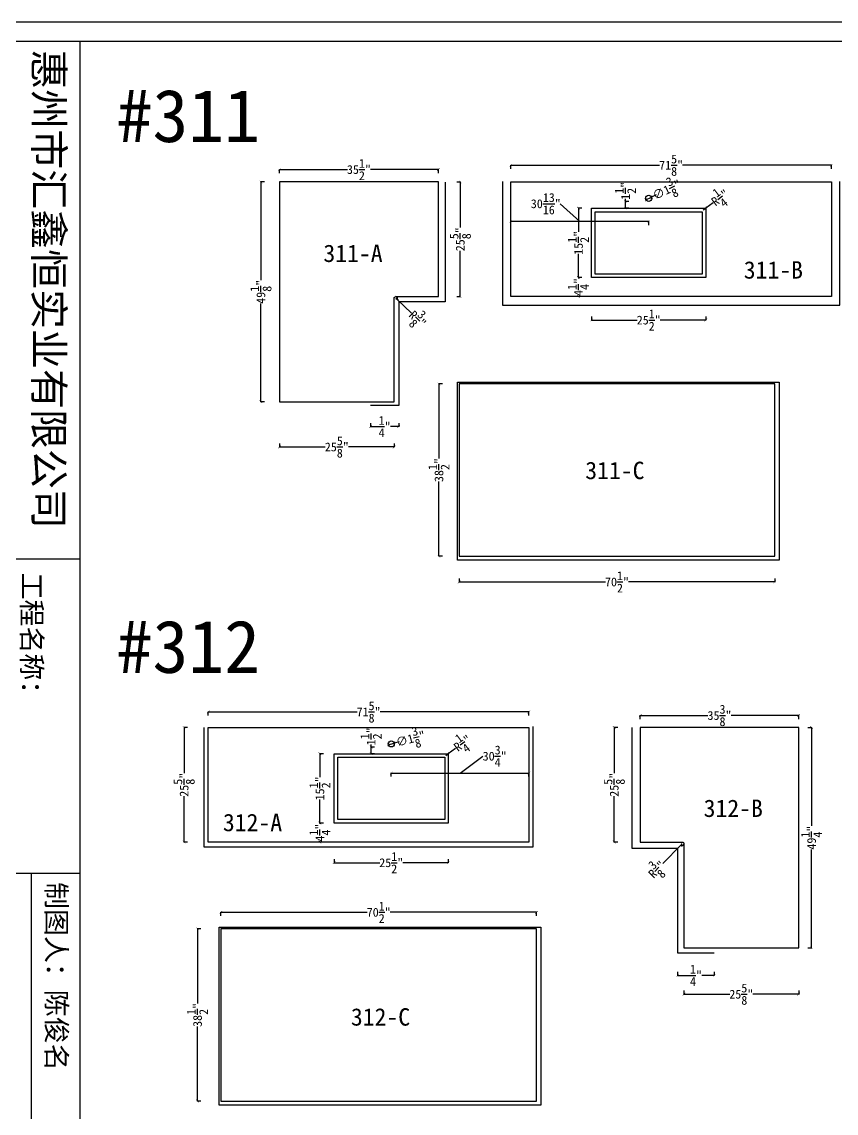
# Model space of a CAD drawing. Header units: millimetres. Extents: x 3183 to 64783, y -8707 to 2293.
# Drawn here: x 42232 to 46853, y -3901 to 2293 of the extents above; entities that cross this region are included whole.
import ezdxf
from ezdxf.lldxf.tags import DXFTag

# ---------------------------------------------------------------- set-up
doc = ezdxf.new("R2010")
doc.units = ezdxf.units.MM
for name, color, linetype in [('大样', 3, 'Continuous'), ('标注', 1, 'Continuous'), ('框', 4, 'Continuous'), ('编号', 6, 'Continuous')]:
    doc.layers.add(name, color=color, linetype=linetype)
doc.styles.get("Standard").update_dxf_attribs({"font": 'arial.ttf'})
doc.styles.add('样式 1', font='NSimSun.ttf')
tags = doc.linetypes.add('MB', pattern='A,0.5,-0.2,["MB",Standard,S=0.1,R=0,X=-0.1,Y=-0.05],-0.2', length=0.9).pattern_tags.tags
tags[6] = DXFTag(74, 10)
doc.linetypes.add('ZIGZAG', pattern='A,0.00254,-5.08,[131,ltypeshp.shx,S=5.08,R=0,X=-5.08,Y=0],-10.16,[131,ltypeshp.shx,S=5.08,R=180,X=5.08,Y=0],-5.08', length=20.32254)
doc.dimstyles.new('英寸', dxfattribs={"dimtxt": 50, "dimasz": 15, "dimexe": 1, "dimexo": 0.5, "dimtad": 0, "dimdec": 4, "dimlfac": 0.03937, "dimlunit": 5, "dimtxsty": '样式 1', "dimblk": 'ARCHTICK', "dimcen": 2.5, "dimclrt": 1, "dimadec": 0, "dimazin": 0, "dimtfac": 1, "dimtdec": 4, "dimtmove": 0, "dimatfit": 3, "dimfxl": 20, "dimfxlon": 1, "dimtolj": 1, "dimarcsym": 0})

# ---------------------------------------------------------------- blocks, each defined once
blk = doc.blocks.new('框')
for p, q in [((20795, -6593.4), (20795, -7291.7)), ((20795, -6844.9), (26301.7, -6844.9))]:
    blk.add_line(p, q)
at = {"layer": '框'}
for p, q in [((16501.7, -6593.4), (26301.7, -6593.4)), ((19174.7, -6593.4), (19174.7, -7291.7))]:
    blk.add_line(p, q, dxfattribs=at)
for points in [[(16401.7, -391.7), (26401.7, -391.7), (26401.7, -7391.7), (16401.7, -7391.7)], [(16501.7, -491.7), (26301.7, -491.7), (26301.7, -7291.7), (16501.7, -7291.7)]]:
    blk.add_lwpolyline(points, close=True, dxfattribs=at)
at = {"layer": '框', "style": '样式 1'}
blk.add_text('惠州市汇鑫恒实业有限公司', height=151.106, dxfattribs=at).set_placement((16544.1, -6828.5))
for tag, p in [('制图人：', (20840.1, -6764.8)), ('出图日期：', (22426.6, -6767.5)), ('图号：', (24401.3, -6776.7)), ('工程名称：', (19243.4, -6892.1)), ('车间确认：', (20840.1, -7012.5)), ('出货日期：', (22426.6, -7010.9)), ('工程编号：', (24384.7, -7131.5)), ('位置：', (19243.4, -7239.7)), ('确认：', (20840.1, -7240)), ('单位：', (22426.6, -7248.8))]:
    blk.add_attdef(tag, p, '', height=101.9, dxfattribs=at)
blk = doc.blocks.new('_ArchTick')
at = {"color": 0, "linetype": 'ByBlock', "const_width": 0.15}
blk.add_lwpolyline([(-0.5, -0.5), (0.5, 0.5)], dxfattribs=at)
blk = doc.blocks.new('*D480')
at = {"layer": 'Defpoints', "color": 0, "transparency": 16777216}
for p in [(44595.5, 1454.4), (43693.8, 1384.3), (44595.5, 1384.3)]:
    blk.add_point(p, dxfattribs=at)
at = {"layer": '标注', "color": 0, "lineweight": -2, "transparency": 16777216}
for p, q in [((43693.8, 1434.4), (43693.8, 1455.4)), ((43693.8, 1454.4), (44079.7, 1454.4)), ((44595.5, 1454.4), (44209.5, 1454.4)), ((44595.5, 1434.4), (44595.5, 1455.4))]:
    blk.add_line(p, q, dxfattribs=at)
at = {"layer": '标注', "color": 0, "lineweight": -2, "transparency": 16777216, "xscale": 15, "yscale": 15, "zscale": 15, "rotation": 180}
blk.add_blockref('_ArchTick', (43693.8, 1454.4), dxfattribs=at)
at = {"layer": '标注', "color": 0, "lineweight": -2, "transparency": 16777216, "xscale": 15, "yscale": 15, "zscale": 15}
blk.add_blockref('_ArchTick', (44595.5, 1454.4), dxfattribs=at)
at = {"layer": '标注', "color": 1, "transparency": 16777216, "insert": (44144.6, 1454.4), "char_height": 50, "attachment_point": 5, "style": '样式 1'}
blk.add_mtext('\\A1;35{\\H1x;\\S1/2;}"', dxfattribs=at)
blk = doc.blocks.new('*D481')
at = {"layer": 'Defpoints', "color": 0, "transparency": 16777216}
for p in [(43693.8, 1384.3), (43588, 136.5), (43693.8, 136.5)]:
    blk.add_point(p, dxfattribs=at)
at = {"layer": '标注', "color": 0, "lineweight": -2, "transparency": 16777216}
for p, q in [((43608, 1384.3), (43587, 1384.3)), ((43588, 1384.3), (43588, 826.5)), ((43588, 136.5), (43588, 694.3)), ((43608, 136.5), (43587, 136.5))]:
    blk.add_line(p, q, dxfattribs=at)
at = {"layer": '标注', "color": 0, "lineweight": -2, "transparency": 16777216, "xscale": 15, "yscale": 15, "zscale": 15}
for p, rotation in [((43588, 1384.3), 90), ((43588, 136.5), 270)]:
    blk.add_blockref('_ArchTick', p, dxfattribs=dict(at, rotation=rotation))
at = {"layer": '标注', "color": 1, "transparency": 16777216, "insert": (43588, 760.4), "char_height": 50, "attachment_point": 5, "rotation": 90, "style": '样式 1'}
blk.add_mtext('\\A1;49{\\H1x;\\S1/8;}"', dxfattribs=at)
blk = doc.blocks.new('*D482')
at = {"layer": 'Defpoints', "color": 0, "transparency": 16777216}
for p in [(43693.8, 136.5), (44344.6, 136.5), (44344.6, -120.2)]:
    blk.add_point(p, dxfattribs=at)
at = {"layer": '标注', "color": 0, "lineweight": -2, "transparency": 16777216}
for p, q in [((43693.8, -100.2), (43693.8, -121.2)), ((43693.8, -120.2), (43953.6, -120.2)), ((44344.6, -120.2), (44084.8, -120.2)), ((44344.6, -100.2), (44344.6, -121.2))]:
    blk.add_line(p, q, dxfattribs=at)
at = {"layer": '标注', "color": 0, "lineweight": -2, "transparency": 16777216, "xscale": 15, "yscale": 15, "zscale": 15, "rotation": 180}
blk.add_blockref('_ArchTick', (43693.8, -120.2), dxfattribs=at)
at = {"layer": '标注', "color": 0, "lineweight": -2, "transparency": 16777216, "xscale": 15, "yscale": 15, "zscale": 15}
blk.add_blockref('_ArchTick', (44344.6, -120.2), dxfattribs=at)
at = {"layer": '标注', "color": 1, "transparency": 16777216, "insert": (44019.2, -120.2), "char_height": 50, "attachment_point": 5, "style": '样式 1'}
blk.add_mtext('\\A1;25{\\H1x;\\S5/8;}"', dxfattribs=at)
blk = doc.blocks.new('*D483')
at = {"layer": 'Defpoints', "color": 0, "transparency": 16777216}
for p in [(44210.6, 115.3), (44370.1, 115.3), (44210.6, -4.5)]:
    blk.add_point(p, dxfattribs=at)
at = {"layer": '标注', "color": 0, "lineweight": -2, "transparency": 16777216}
for p, q in [((44210.6, 15.5), (44210.6, -5.5)), ((44370.1, 15.5), (44370.1, -5.5)), ((44210.6, -4.5), (44257.6, -4.5)), ((44370.1, -4.5), (44323.1, -4.5))]:
    blk.add_line(p, q, dxfattribs=at)
at = {"layer": '标注', "color": 0, "lineweight": -2, "transparency": 16777216, "xscale": 15, "yscale": 15, "zscale": 15, "rotation": 180}
blk.add_blockref('_ArchTick', (44210.6, -4.5), dxfattribs=at)
at = {"layer": '标注', "color": 0, "lineweight": -2, "transparency": 16777216, "xscale": 15, "yscale": 15, "zscale": 15}
blk.add_blockref('_ArchTick', (44370.1, -4.5), dxfattribs=at)
at = {"layer": '标注', "color": 1, "transparency": 16777216, "insert": (44290.4, -4.5), "char_height": 50, "attachment_point": 5, "style": '样式 1'}
blk.add_mtext('\\A1;\\S1/4;"', dxfattribs=at)
blk = doc.blocks.new('*D484')
at = {"layer": 'Defpoints', "color": 0, "transparency": 16777216}
for p in [(44568.5, 1384.3), (44719.3, 1384.3), (44568.5, 733.4)]:
    blk.add_point(p, dxfattribs=at)
at = {"layer": '标注', "color": 0, "lineweight": -2, "transparency": 16777216}
for p, q in [((44699.3, 1384.3), (44720.3, 1384.3)), ((44719.3, 1384.3), (44719.3, 1124.4)), ((44719.3, 733.4), (44719.3, 993.3)), ((44699.3, 733.4), (44720.3, 733.4))]:
    blk.add_line(p, q, dxfattribs=at)
at = {"layer": '标注', "color": 0, "lineweight": -2, "transparency": 16777216, "xscale": 15, "yscale": 15, "zscale": 15}
for p, rotation in [((44719.3, 1384.3), 90), ((44719.3, 733.4), 270)]:
    blk.add_blockref('_ArchTick', p, dxfattribs=dict(at, rotation=rotation))
at = {"layer": '标注', "color": 1, "transparency": 16777216, "insert": (44719.3, 1058.8), "char_height": 50, "attachment_point": 5, "rotation": 90, "style": '样式 1'}
blk.add_mtext('\\A1;25{\\H1x;\\S5/8;}"', dxfattribs=at)
blk = doc.blocks.new('*D485')
at = {"layer": 'Defpoints', "color": 0, "transparency": 16777216}
for p in [(44354.2, 723.9), (44361, 717.3)]:
    blk.add_point(p, dxfattribs=at)
at = {"layer": '标注', "color": 0, "lineweight": -2, "transparency": 16777216}
for p in [(44354.2, 723.9), (44442.5, 639.2)]:
    blk.add_line(p, (44361, 717.3), dxfattribs=at)
blk.add_arc((44354.2, 723.9), 9.52, 310.18005, 86.99235, dxfattribs=at)
at = {"layer": '标注', "color": 0, "lineweight": -2, "transparency": 16777216, "xscale": 15, "yscale": 15, "zscale": 15, "rotation": 136.1953578269379}
blk.add_blockref('_ArchTick', (44361, 717.3), dxfattribs=at)
at = {"layer": '标注', "color": 1, "transparency": 16777216, "insert": (44477.4, 605.7), "char_height": 50, "attachment_point": 5, "rotation": 316.19536, "style": '样式 1'}
blk.add_mtext('\\A1;R{\\H1x;\\S3/8;}"', dxfattribs=at)
blk = doc.blocks.new('*D486')
at = {"layer": 'Defpoints', "color": 0, "transparency": 16777216}
for p in [(45006.4, 1159.1), (45006.4, 841.3), (45789, 841.3)]:
    blk.add_point(p, dxfattribs=at)
at = {"layer": '标注', "color": 0, "lineweight": -2, "transparency": 16777216}
for p, q in [((45287.1, 1260.1), (45285.8, 1260.1)), ((45397.7, 1159.1), (45287.1, 1260.1)), ((45006.4, 1139.1), (45006.4, 1160.1)), ((45789, 1159.1), (45006.4, 1159.1)), ((45789, 1139.1), (45789, 1160.1))]:
    blk.add_line(p, q, dxfattribs=at)
at = {"layer": '标注', "color": 0, "lineweight": -2, "transparency": 16777216, "xscale": 15, "yscale": 15, "zscale": 15, "rotation": 180}
blk.add_blockref('_ArchTick', (45006.4, 1159.1), dxfattribs=at)
at = {"layer": '标注', "color": 0, "lineweight": -2, "transparency": 16777216, "xscale": 15, "yscale": 15, "zscale": 15}
blk.add_blockref('_ArchTick', (45789, 1159.1), dxfattribs=at)
at = {"layer": '标注', "color": 1, "transparency": 16777216, "insert": (45204.9, 1260.1), "char_height": 50, "attachment_point": 5, "style": '样式 1'}
blk.add_mtext('\\A1;30{\\H1x;\\S13/16;}"', dxfattribs=at)
blk = doc.blocks.new('*D487')
at = {"layer": 'Defpoints', "color": 0, "transparency": 16777216}
for p in [(45597.3, 1235), (45389.9, 841.3), (45597.3, 841.3)]:
    blk.add_point(p, dxfattribs=at)
at = {"layer": '标注', "color": 0, "lineweight": -2, "transparency": 16777216}
for p, q in [((45409.9, 1235), (45388.9, 1235)), ((45389.9, 1235), (45389.9, 1101.1)), ((45389.9, 841.3), (45389.9, 975.3)), ((45409.9, 841.3), (45388.9, 841.3))]:
    blk.add_line(p, q, dxfattribs=at)
at = {"layer": '标注', "color": 0, "lineweight": -2, "transparency": 16777216, "xscale": 15, "yscale": 15, "zscale": 15}
for p, rotation in [((45389.9, 1235), 90), ((45389.9, 841.3), 270)]:
    blk.add_blockref('_ArchTick', p, dxfattribs=dict(at, rotation=rotation))
at = {"layer": '标注', "color": 1, "transparency": 16777216, "insert": (45389.9, 1038.2), "char_height": 50, "attachment_point": 5, "rotation": 90, "style": '样式 1'}
blk.add_mtext('\\A1;15{\\H1x;\\S1/2;}"', dxfattribs=at)
blk = doc.blocks.new('*D488')
at = {"layer": 'Defpoints', "color": 0, "transparency": 16777216}
for p in [(45576.3, 841.3), (45389.9, 733.4), (45576.3, 733.4)]:
    blk.add_point(p, dxfattribs=at)
at = {"layer": '标注', "color": 0, "lineweight": -2, "transparency": 16777216}
for p, q in [((45409.9, 841.3), (45388.9, 841.3)), ((45389.9, 841.3), (45389.9, 836.7)), ((45409.9, 733.4), (45388.9, 733.4)), ((45389.9, 733.4), (45389.9, 738))]:
    blk.add_line(p, q, dxfattribs=at)
at = {"layer": '标注', "color": 0, "lineweight": -2, "transparency": 16777216, "xscale": 15, "yscale": 15, "zscale": 15}
for p, rotation in [((45389.9, 841.3), 90), ((45389.9, 733.4), 270)]:
    blk.add_blockref('_ArchTick', p, dxfattribs=dict(at, rotation=rotation))
at = {"layer": '标注', "color": 1, "transparency": 16777216, "insert": (45389.9, 787.4), "char_height": 50, "attachment_point": 5, "rotation": 90, "style": '样式 1'}
blk.add_mtext('\\A1;4{\\H1x;\\S1/4;}"', dxfattribs=at)
blk = doc.blocks.new('*D489')
at = {"layer": 'Defpoints', "color": 0, "transparency": 16777216}
for p in [(45465.1, 963.5), (46112.8, 963.5), (46112.8, 600)]:
    blk.add_point(p, dxfattribs=at)
at = {"layer": '标注', "color": 0, "lineweight": -2, "transparency": 16777216}
for p, q in [((45465.1, 620), (45465.1, 599)), ((46112.8, 620), (46112.8, 599)), ((45465.1, 600), (45723.8, 600)), ((46112.8, 600), (45854.1, 600))]:
    blk.add_line(p, q, dxfattribs=at)
at = {"layer": '标注', "color": 0, "lineweight": -2, "transparency": 16777216, "xscale": 15, "yscale": 15, "zscale": 15, "rotation": 180}
blk.add_blockref('_ArchTick', (45465.1, 600), dxfattribs=at)
at = {"layer": '标注', "color": 0, "lineweight": -2, "transparency": 16777216, "xscale": 15, "yscale": 15, "zscale": 15}
blk.add_blockref('_ArchTick', (46112.8, 600), dxfattribs=at)
at = {"layer": '标注', "color": 1, "transparency": 16777216, "insert": (45789, 600), "char_height": 50, "attachment_point": 5, "style": '样式 1'}
blk.add_mtext('\\A1;25{\\H1x;\\S1/2;}"', dxfattribs=at)
blk = doc.blocks.new('*D490')
at = {"layer": 'Defpoints', "color": 0, "transparency": 16777216}
for p in [(45657, 1273.1), (45789, 1273.1), (45789, 1235)]:
    blk.add_point(p, dxfattribs=at)
at = {"layer": '标注', "color": 0, "lineweight": -2, "transparency": 16777216}
for p, q in [((45677, 1273.1), (45656, 1273.1)), ((45657, 1273.1), (45657, 1288.1)), ((45657, 1235), (45657, 1273.1)), ((45677, 1235), (45656, 1235))]:
    blk.add_line(p, q, dxfattribs=at)
at = {"layer": '标注', "color": 0, "lineweight": -2, "transparency": 16777216, "xscale": 15, "yscale": 15, "zscale": 15}
for p, rotation in [((45657, 1273.1), 90), ((45657, 1235), 270)]:
    blk.add_blockref('_ArchTick', p, dxfattribs=dict(at, rotation=rotation))
at = {"layer": '标注', "color": 1, "transparency": 16777216, "insert": (45657, 1333.2), "char_height": 50, "attachment_point": 5, "rotation": 90, "style": '样式 1'}
blk.add_mtext('\\A1;1{\\H1x;\\S1/2;}"', dxfattribs=at)
blk = doc.blocks.new('*D491')
at = {"layer": 'Defpoints', "color": 0, "transparency": 16777216}
for p in [(45773.2, 1283.1), (45804.7, 1298.1)]:
    blk.add_point(p, dxfattribs=at)
at = {"layer": '标注', "color": 0, "lineweight": -2, "transparency": 16777216}
for p in [(45831.8, 1311.1), (45773.2, 1283.1)]:
    blk.add_line(p, (45804.7, 1298.1), dxfattribs=at)
at = {"layer": '标注', "color": 0, "lineweight": -2, "transparency": 16777216, "xscale": 15, "yscale": 15, "zscale": 15}
for p, rotation in [((45804.7, 1298.1), 205.5610561432841), ((45773.2, 1283.1), 25.56105614328409)]:
    blk.add_blockref('_ArchTick', p, dxfattribs=dict(at, rotation=rotation))
at = {"layer": '标注', "color": 1, "transparency": 16777216, "insert": (45891.6, 1339.7), "char_height": 50, "attachment_point": 5, "rotation": 25.56106, "style": '样式 1'}
blk.add_mtext('\\A1;∅1{\\H1x;\\S3/8;}"', dxfattribs=at)
blk = doc.blocks.new('*D492')
at = {"layer": 'Defpoints', "color": 0, "transparency": 16777216}
for p in [(46098.8, 1224.7), (46112.8, 1235)]:
    blk.add_point(p, dxfattribs=at)
at = {"layer": '标注', "color": 0, "lineweight": -2, "transparency": 16777216}
for p in [(46154, 1265.5), (46098.8, 1224.7)]:
    blk.add_line(p, (46112.8, 1235), dxfattribs=at)
at = {"layer": '标注', "color": 0, "lineweight": -2, "transparency": 16777216, "xscale": 15, "yscale": 15, "zscale": 15, "rotation": 216.4564858521647}
blk.add_blockref('_ArchTick', (46112.8, 1235), dxfattribs=at)
at = {"layer": '标注', "color": 1, "transparency": 16777216, "insert": (46193.9, 1294.9), "char_height": 50, "attachment_point": 5, "rotation": 36.45649, "style": '样式 1'}
blk.add_mtext('\\A1;R\\S1/4;"', dxfattribs=at)
blk = doc.blocks.new('*D493')
at = {"layer": 'Defpoints', "color": 0, "transparency": 16777216}
for p in [(44637.7, -1871.4), (44651.7, -1861.1)]:
    blk.add_point(p, dxfattribs=at)
at = {"layer": '标注', "color": 0, "lineweight": -2, "transparency": 16777216}
for p in [(44692.9, -1830.6), (44637.7, -1871.4)]:
    blk.add_line(p, (44651.7, -1861.1), dxfattribs=at)
at = {"layer": '标注', "color": 0, "lineweight": -2, "transparency": 16777216, "xscale": 15, "yscale": 15, "zscale": 15, "rotation": 216.4564858521647}
blk.add_blockref('_ArchTick', (44651.7, -1861.1), dxfattribs=at)
at = {"layer": '标注', "color": 1, "transparency": 16777216, "insert": (44732.7, -1801.2), "char_height": 50, "attachment_point": 5, "rotation": 36.45649, "style": '样式 1'}
blk.add_mtext('\\A1;R\\S1/4;"', dxfattribs=at)
blk = doc.blocks.new('*D495')
at = {"layer": 'Defpoints', "color": 0, "transparency": 16777216}
for p in [(46825.6, 1478.9), (45006.4, 1384.3), (46825.6, 1384.3)]:
    blk.add_point(p, dxfattribs=at)
at = {"layer": '标注', "color": 0, "lineweight": -2, "transparency": 16777216}
for p, q in [((45006.4, 1458.9), (45006.4, 1479.9)), ((45006.4, 1478.9), (45850.8, 1478.9)), ((46825.6, 1478.9), (45981.1, 1478.9)), ((46825.6, 1458.9), (46825.6, 1479.9))]:
    blk.add_line(p, q, dxfattribs=at)
at = {"layer": '标注', "color": 0, "lineweight": -2, "transparency": 16777216, "xscale": 15, "yscale": 15, "zscale": 15, "rotation": 180}
blk.add_blockref('_ArchTick', (45006.4, 1478.9), dxfattribs=at)
at = {"layer": '标注', "color": 0, "lineweight": -2, "transparency": 16777216, "xscale": 15, "yscale": 15, "zscale": 15}
blk.add_blockref('_ArchTick', (46825.6, 1478.9), dxfattribs=at)
at = {"layer": '标注', "color": 1, "transparency": 16777216, "insert": (45916, 1478.9), "char_height": 50, "attachment_point": 5, "style": '样式 1'}
blk.add_mtext('\\A1;71{\\H1x;\\S5/8;}"', dxfattribs=at)
blk = doc.blocks.new('*D496')
at = {"layer": 'Defpoints', "color": 0, "transparency": 16777216}
for p in [(46825.6, 1384.3), (46990.5, 1384.3), (46825.6, 733.4)]:
    blk.add_point(p, dxfattribs=at)
at = {"layer": '标注', "color": 0, "lineweight": -2, "transparency": 16777216}
for p, q in [((46970.5, 1384.3), (46991.5, 1384.3)), ((46990.5, 1384.3), (46990.5, 1124.4)), ((46990.5, 733.4), (46990.5, 993.3)), ((46970.5, 733.4), (46991.5, 733.4))]:
    blk.add_line(p, q, dxfattribs=at)
at = {"layer": '标注', "color": 0, "lineweight": -2, "transparency": 16777216, "xscale": 15, "yscale": 15, "zscale": 15}
for p, rotation in [((46990.5, 1384.3), 90), ((46990.5, 733.4), 270)]:
    blk.add_blockref('_ArchTick', p, dxfattribs=dict(at, rotation=rotation))
at = {"layer": '标注', "color": 1, "transparency": 16777216, "insert": (46990.5, 1058.8), "char_height": 50, "attachment_point": 5, "rotation": 90, "style": '样式 1'}
blk.add_mtext('\\A1;25{\\H1x;\\S5/8;}"', dxfattribs=at)
blk = doc.blocks.new('*D497')
at = {"layer": 'Defpoints', "color": 0, "transparency": 16777216}
for p in [(44713.5, 34.6), (46504.2, -36.7), (46504.2, -886.1)]:
    blk.add_point(p, dxfattribs=at)
at = {"layer": '标注', "color": 0, "lineweight": -2, "transparency": 16777216}
for p, q in [((44713.5, -866.1), (44713.5, -887.1)), ((46504.2, -866.1), (46504.2, -887.1)), ((44713.5, -886.1), (45544.1, -886.1)), ((46504.2, -886.1), (45673.5, -886.1))]:
    blk.add_line(p, q, dxfattribs=at)
at = {"layer": '标注', "color": 0, "lineweight": -2, "transparency": 16777216, "xscale": 15, "yscale": 15, "zscale": 15, "rotation": 180}
blk.add_blockref('_ArchTick', (44713.5, -886.1), dxfattribs=at)
at = {"layer": '标注', "color": 0, "lineweight": -2, "transparency": 16777216, "xscale": 15, "yscale": 15, "zscale": 15}
blk.add_blockref('_ArchTick', (46504.2, -886.1), dxfattribs=at)
at = {"layer": '标注', "color": 1, "transparency": 16777216, "insert": (45608.8, -886.1), "char_height": 50, "attachment_point": 5, "style": '样式 1'}
blk.add_mtext('\\A1;70{\\H1x;\\S1/2;}"', dxfattribs=at)
blk = doc.blocks.new('*D498')
at = {"layer": 'Defpoints', "color": 0, "transparency": 16777216}
for p in [(44598.4, 237.6), (44859.5, 237.6), (44827.2, -740.1)]:
    blk.add_point(p, dxfattribs=at)
at = {"layer": '标注', "color": 0, "lineweight": -2, "transparency": 16777216}
for p, q in [((44618.4, 237.6), (44597.4, 237.6)), ((44598.4, 237.6), (44598.4, -186.4)), ((44598.4, -740.1), (44598.4, -316.1)), ((44618.4, -740.1), (44597.4, -740.1))]:
    blk.add_line(p, q, dxfattribs=at)
at = {"layer": '标注', "color": 0, "lineweight": -2, "transparency": 16777216, "xscale": 15, "yscale": 15, "zscale": 15}
for p, rotation in [((44598.4, 237.6), 90), ((44598.4, -740.1), 270)]:
    blk.add_blockref('_ArchTick', p, dxfattribs=dict(at, rotation=rotation))
at = {"layer": '标注', "color": 1, "transparency": 16777216, "insert": (44598.4, -251.3), "char_height": 50, "attachment_point": 5, "rotation": 90, "style": '样式 1'}
blk.add_mtext('\\A1;38{\\H1x;\\S1/2;}"', dxfattribs=at)
blk = doc.blocks.new('*D509')
at = {"layer": 'Defpoints', "color": 0, "transparency": 16777216}
for p in [(45972.7, -2379), (45979.4, -2372.2)]:
    blk.add_point(p, dxfattribs=at)
at = {"layer": '标注', "color": 0, "lineweight": -2, "transparency": 16777216}
for p in [(45869.2, -2483.3), (45979.4, -2372.2)]:
    blk.add_line(p, (45972.7, -2379), dxfattribs=at)
blk.add_arc((45979.4, -2372.2), 9.52, 219.21221, 356.99235, dxfattribs=at)
at = {"layer": '标注', "color": 0, "lineweight": -2, "transparency": 16777216, "xscale": 15, "yscale": 15, "zscale": 15, "rotation": 45.22751236352565}
blk.add_blockref('_ArchTick', (45972.7, -2379), dxfattribs=at)
at = {"layer": '标注', "color": 1, "transparency": 16777216, "insert": (45835.1, -2517.6), "char_height": 50, "attachment_point": 5, "rotation": 45.22751, "style": '样式 1'}
blk.add_mtext('\\A1;R{\\H1x;\\S3/8;}"', dxfattribs=at)
blk = doc.blocks.new('*D511')
at = {"layer": 'Defpoints', "color": 0, "transparency": 16777216}
for p in [(45108.9, -1971.2), (44327.9, -2254.8), (45108.9, -2254.8)]:
    blk.add_point(p, dxfattribs=at)
at = {"layer": '标注', "color": 0, "lineweight": -2, "transparency": 16777216}
for p, q in [((44718.4, -1971.2), (44847, -1875.1)), ((44847, -1875.1), (44848.3, -1875.1)), ((44327.9, -1991.2), (44327.9, -1970.2)), ((44327.9, -1971.2), (45108.9, -1971.2)), ((45108.9, -1991.2), (45108.9, -1970.2))]:
    blk.add_line(p, q, dxfattribs=at)
at = {"layer": '标注', "color": 0, "lineweight": -2, "transparency": 16777216, "xscale": 15, "yscale": 15, "zscale": 15, "rotation": 180}
blk.add_blockref('_ArchTick', (44327.9, -1971.2), dxfattribs=at)
at = {"layer": '标注', "color": 0, "lineweight": -2, "transparency": 16777216, "xscale": 15, "yscale": 15, "zscale": 15}
blk.add_blockref('_ArchTick', (45108.9, -1971.2), dxfattribs=at)
at = {"layer": '标注', "color": 1, "transparency": 16777216, "insert": (44914.7, -1875.1), "char_height": 50, "attachment_point": 5, "style": '样式 1'}
blk.add_mtext('\\A1;30{\\H1x;\\S3/4;}"', dxfattribs=at)
blk = doc.blocks.new('*D512')
at = {"layer": 'Defpoints', "color": 0, "transparency": 16777216}
for p in [(44004, -2014), (44651.7, -2072.4), (44651.7, -2479.7)]:
    blk.add_point(p, dxfattribs=at)
at = {"layer": '标注', "color": 0, "lineweight": -2, "transparency": 16777216}
for p, q in [((44004, -2459.7), (44004, -2480.7)), ((44651.7, -2459.7), (44651.7, -2480.7)), ((44004, -2479.7), (44262.7, -2479.7)), ((44651.7, -2479.7), (44393, -2479.7))]:
    blk.add_line(p, q, dxfattribs=at)
at = {"layer": '标注', "color": 0, "lineweight": -2, "transparency": 16777216, "xscale": 15, "yscale": 15, "zscale": 15, "rotation": 180}
blk.add_blockref('_ArchTick', (44004, -2479.7), dxfattribs=at)
at = {"layer": '标注', "color": 0, "lineweight": -2, "transparency": 16777216, "xscale": 15, "yscale": 15, "zscale": 15}
blk.add_blockref('_ArchTick', (44651.7, -2479.7), dxfattribs=at)
at = {"layer": '标注', "color": 1, "transparency": 16777216, "insert": (44327.9, -2479.7), "char_height": 50, "attachment_point": 5, "style": '样式 1'}
blk.add_mtext('\\A1;25{\\H1x;\\S1/2;}"', dxfattribs=at)
blk = doc.blocks.new('*D513')
at = {"layer": 'Defpoints', "color": 0, "transparency": 16777216}
for p in [(43922.7, -1861.1), (44134.5, -1861.1), (44103.6, -2254.8)]:
    blk.add_point(p, dxfattribs=at)
at = {"layer": '标注', "color": 0, "lineweight": -2, "transparency": 16777216}
for p, q in [((43942.7, -1861.1), (43921.7, -1861.1)), ((43922.7, -1861.1), (43922.7, -1995)), ((43922.7, -2254.8), (43922.7, -2120.8)), ((43942.7, -2254.8), (43921.7, -2254.8))]:
    blk.add_line(p, q, dxfattribs=at)
at = {"layer": '标注', "color": 0, "lineweight": -2, "transparency": 16777216, "xscale": 15, "yscale": 15, "zscale": 15}
for p, rotation in [((43922.7, -1861.1), 90), ((43922.7, -2254.8), 270)]:
    blk.add_blockref('_ArchTick', p, dxfattribs=dict(at, rotation=rotation))
at = {"layer": '标注', "color": 1, "transparency": 16777216, "insert": (43922.7, -2057.9), "char_height": 50, "attachment_point": 5, "rotation": 90, "style": '样式 1'}
blk.add_mtext('\\A1;15{\\H1x;\\S1/2;}"', dxfattribs=at)
blk = doc.blocks.new('*D514')
at = {"layer": 'Defpoints', "color": 0, "transparency": 16777216}
for p in [(44117.6, -2254.8), (43922.7, -2362.7), (44107.6, -2362.7)]:
    blk.add_point(p, dxfattribs=at)
at = {"layer": '标注', "color": 0, "lineweight": -2, "transparency": 16777216}
for p, q in [((43942.7, -2254.8), (43921.7, -2254.8)), ((43922.7, -2254.8), (43922.7, -2259.4)), ((43942.7, -2362.7), (43921.7, -2362.7)), ((43922.7, -2362.7), (43922.7, -2358.1))]:
    blk.add_line(p, q, dxfattribs=at)
at = {"layer": '标注', "color": 0, "lineweight": -2, "transparency": 16777216, "xscale": 15, "yscale": 15, "zscale": 15}
for p, rotation in [((43922.7, -2254.8), 90), ((43922.7, -2362.7), 270)]:
    blk.add_blockref('_ArchTick', p, dxfattribs=dict(at, rotation=rotation))
at = {"layer": '标注', "color": 1, "transparency": 16777216, "insert": (43922.7, -2308.7), "char_height": 50, "attachment_point": 5, "rotation": 90, "style": '样式 1'}
blk.add_mtext('\\A1;4{\\H1x;\\S1/4;}"', dxfattribs=at)
blk = doc.blocks.new('*D515')
at = {"layer": 'Defpoints', "color": 0, "transparency": 16777216}
for p in [(44213.5, -1823), (44327.9, -1823), (44327.9, -1861.1)]:
    blk.add_point(p, dxfattribs=at)
at = {"layer": '标注', "color": 0, "lineweight": -2, "transparency": 16777216}
for p, q in [((44233.5, -1823), (44212.5, -1823)), ((44213.5, -1823), (44213.5, -1808)), ((44213.5, -1861.1), (44213.5, -1823)), ((44233.5, -1861.1), (44212.5, -1861.1))]:
    blk.add_line(p, q, dxfattribs=at)
at = {"layer": '标注', "color": 0, "lineweight": -2, "transparency": 16777216, "xscale": 15, "yscale": 15, "zscale": 15}
for p, rotation in [((44213.5, -1823), 90), ((44213.5, -1861.1), 270)]:
    blk.add_blockref('_ArchTick', p, dxfattribs=dict(at, rotation=rotation))
at = {"layer": '标注', "color": 1, "transparency": 16777216, "insert": (44213.5, -1762.9), "char_height": 50, "attachment_point": 5, "rotation": 90, "style": '样式 1'}
blk.add_mtext('\\A1;1{\\H1x;\\S1/2;}"', dxfattribs=at)
blk = doc.blocks.new('*D516')
at = {"layer": 'Defpoints', "color": 0, "transparency": 16777216}
for p in [(45108.9, -1624), (43289.6, -1711.8), (45108.9, -1711.8)]:
    blk.add_point(p, dxfattribs=at)
at = {"layer": '标注', "color": 0, "lineweight": -2, "transparency": 16777216}
for p, q in [((43289.6, -1644), (43289.6, -1623)), ((43289.6, -1624), (44134.1, -1624)), ((45108.9, -1624), (44264.4, -1624)), ((45108.9, -1644), (45108.9, -1623))]:
    blk.add_line(p, q, dxfattribs=at)
at = {"layer": '标注', "color": 0, "lineweight": -2, "transparency": 16777216, "xscale": 15, "yscale": 15, "zscale": 15, "rotation": 180}
blk.add_blockref('_ArchTick', (43289.6, -1624), dxfattribs=at)
at = {"layer": '标注', "color": 0, "lineweight": -2, "transparency": 16777216, "xscale": 15, "yscale": 15, "zscale": 15}
blk.add_blockref('_ArchTick', (45108.9, -1624), dxfattribs=at)
at = {"layer": '标注', "color": 1, "transparency": 16777216, "insert": (44199.3, -1624), "char_height": 50, "attachment_point": 5, "style": '样式 1'}
blk.add_mtext('\\A1;71{\\H1x;\\S5/8;}"', dxfattribs=at)
blk = doc.blocks.new('*D517')
at = {"layer": 'Defpoints', "color": 0, "transparency": 16777216}
for p in [(43430.6, -1711.8), (43152.3, -2362.7), (43430.6, -2362.7)]:
    blk.add_point(p, dxfattribs=at)
at = {"layer": '标注', "color": 0, "lineweight": -2, "transparency": 16777216}
for p, q in [((43172.3, -1711.8), (43151.3, -1711.8)), ((43152.3, -1711.8), (43152.3, -1971.7)), ((43152.3, -2362.7), (43152.3, -2102.8)), ((43172.3, -2362.7), (43151.3, -2362.7))]:
    blk.add_line(p, q, dxfattribs=at)
at = {"layer": '标注', "color": 0, "lineweight": -2, "transparency": 16777216, "xscale": 15, "yscale": 15, "zscale": 15}
for p, rotation in [((43152.3, -1711.8), 90), ((43152.3, -2362.7), 270)]:
    blk.add_blockref('_ArchTick', p, dxfattribs=dict(at, rotation=rotation))
at = {"layer": '标注', "color": 1, "transparency": 16777216, "insert": (43152.3, -2037.3), "char_height": 50, "attachment_point": 5, "rotation": 90, "style": '样式 1'}
blk.add_mtext('\\A1;25{\\H1x;\\S5/8;}"', dxfattribs=at)
blk = doc.blocks.new('*D518')
at = {"layer": 'Defpoints', "color": 0, "transparency": 16777216}
for p in [(44311, -1810), (44344.7, -1801)]:
    blk.add_point(p, dxfattribs=at)
at = {"layer": '标注', "color": 0, "lineweight": -2, "transparency": 16777216}
for p in [(44373.7, -1793.3), (44311, -1810)]:
    blk.add_line(p, (44344.7, -1801), dxfattribs=at)
at = {"layer": '标注', "color": 0, "lineweight": -2, "transparency": 16777216, "xscale": 15, "yscale": 15, "zscale": 15}
for p, rotation in [((44344.7, -1801), 194.9313186580713), ((44311, -1810), 14.93131865807134)]:
    blk.add_blockref('_ArchTick', p, dxfattribs=dict(at, rotation=rotation))
at = {"layer": '标注', "color": 1, "transparency": 16777216, "insert": (44437.8, -1776.2), "char_height": 50, "attachment_point": 5, "rotation": 14.93132, "style": '样式 1'}
blk.add_mtext('\\A1;∅1{\\H1x;\\S3/8;}"', dxfattribs=at)
blk = doc.blocks.new('*D519')
at = {"layer": 'Defpoints', "color": 0, "transparency": 16777216}
for p in [(46639.8, -1644.1), (45741.3, -1711.8), (46639.8, -1711.8)]:
    blk.add_point(p, dxfattribs=at)
at = {"layer": '标注', "color": 0, "lineweight": -2, "transparency": 16777216}
for p, q in [((45741.3, -1664.1), (45741.3, -1643.1)), ((45741.3, -1644.1), (46125.2, -1644.1)), ((46639.8, -1644.1), (46255.8, -1644.1)), ((46639.8, -1664.1), (46639.8, -1643.1))]:
    blk.add_line(p, q, dxfattribs=at)
at = {"layer": '标注', "color": 0, "lineweight": -2, "transparency": 16777216, "xscale": 15, "yscale": 15, "zscale": 15, "rotation": 180}
blk.add_blockref('_ArchTick', (45741.3, -1644.1), dxfattribs=at)
at = {"layer": '标注', "color": 0, "lineweight": -2, "transparency": 16777216, "xscale": 15, "yscale": 15, "zscale": 15}
blk.add_blockref('_ArchTick', (46639.8, -1644.1), dxfattribs=at)
at = {"layer": '标注', "color": 1, "transparency": 16777216, "insert": (46190.5, -1644.1), "char_height": 50, "attachment_point": 5, "style": '样式 1'}
blk.add_mtext('\\A1;35{\\H1x;\\S3/8;}"', dxfattribs=at)
blk = doc.blocks.new('*D520')
at = {"layer": 'Defpoints', "color": 0, "transparency": 16777216}
for p in [(46639.8, -1711.8), (46639.8, -2962.8), (46712.6, -2962.8)]:
    blk.add_point(p, dxfattribs=at)
at = {"layer": '标注', "color": 0, "lineweight": -2, "transparency": 16777216}
for p, q in [((46692.6, -1711.8), (46713.6, -1711.8)), ((46712.6, -1711.8), (46712.6, -2270.1)), ((46712.6, -2962.8), (46712.6, -2404.6)), ((46692.6, -2962.8), (46713.6, -2962.8))]:
    blk.add_line(p, q, dxfattribs=at)
at = {"layer": '标注', "color": 0, "lineweight": -2, "transparency": 16777216, "xscale": 15, "yscale": 15, "zscale": 15}
for p, rotation in [((46712.6, -1711.8), 90), ((46712.6, -2962.8), 270)]:
    blk.add_blockref('_ArchTick', p, dxfattribs=dict(at, rotation=rotation))
at = {"layer": '标注', "color": 1, "transparency": 16777216, "insert": (46712.6, -2337.3), "char_height": 50, "attachment_point": 5, "rotation": 90, "style": '样式 1'}
blk.add_mtext('\\A1;49{\\H1x;\\S1/4;}"', dxfattribs=at)
blk = doc.blocks.new('*D521')
at = {"layer": 'Defpoints', "color": 0, "transparency": 16777216}
for p in [(45741.3, -1711.8), (45592.8, -2362.7), (45741.3, -2362.7)]:
    blk.add_point(p, dxfattribs=at)
at = {"layer": '标注', "color": 0, "lineweight": -2, "transparency": 16777216}
for p, q in [((45612.8, -1711.8), (45591.8, -1711.8)), ((45592.8, -1711.8), (45592.8, -1971.7)), ((45592.8, -2362.7), (45592.8, -2102.8)), ((45612.8, -2362.7), (45591.8, -2362.7))]:
    blk.add_line(p, q, dxfattribs=at)
at = {"layer": '标注', "color": 0, "lineweight": -2, "transparency": 16777216, "xscale": 15, "yscale": 15, "zscale": 15}
for p, rotation in [((45592.8, -1711.8), 90), ((45592.8, -2362.7), 270)]:
    blk.add_blockref('_ArchTick', p, dxfattribs=dict(at, rotation=rotation))
at = {"layer": '标注', "color": 1, "transparency": 16777216, "insert": (45592.8, -2037.3), "char_height": 50, "attachment_point": 5, "rotation": 90, "style": '样式 1'}
blk.add_mtext('\\A1;25{\\H1x;\\S5/8;}"', dxfattribs=at)
blk = doc.blocks.new('*D522')
at = {"layer": 'Defpoints', "color": 0, "transparency": 16777216}
for p in [(45988.9, -2962.8), (46639.8, -2962.8), (46639.8, -3225.8)]:
    blk.add_point(p, dxfattribs=at)
at = {"layer": '标注', "color": 0, "lineweight": -2, "transparency": 16777216}
for p, q in [((45988.9, -3205.8), (45988.9, -3226.8)), ((46639.8, -3205.8), (46639.8, -3226.8)), ((45988.9, -3225.8), (46248.8, -3225.8)), ((46639.8, -3225.8), (46379.9, -3225.8))]:
    blk.add_line(p, q, dxfattribs=at)
at = {"layer": '标注', "color": 0, "lineweight": -2, "transparency": 16777216, "xscale": 15, "yscale": 15, "zscale": 15, "rotation": 180}
blk.add_blockref('_ArchTick', (45988.9, -3225.8), dxfattribs=at)
at = {"layer": '标注', "color": 0, "lineweight": -2, "transparency": 16777216, "xscale": 15, "yscale": 15, "zscale": 15}
blk.add_blockref('_ArchTick', (46639.8, -3225.8), dxfattribs=at)
at = {"layer": '标注', "color": 1, "transparency": 16777216, "insert": (46314.3, -3225.8), "char_height": 50, "attachment_point": 5, "style": '样式 1'}
blk.add_mtext('\\A1;25{\\H1x;\\S5/8;}"', dxfattribs=at)
blk = doc.blocks.new('*D523')
at = {"layer": 'Defpoints', "color": 0, "transparency": 16777216}
for p in [(45953.1, -2990.5), (46160.9, -2990.5), (45953.1, -3118.9)]:
    blk.add_point(p, dxfattribs=at)
at = {"layer": '标注', "color": 0, "lineweight": -2, "transparency": 16777216}
for p, q in [((45953.1, -3098.9), (45953.1, -3119.9)), ((45953.1, -3118.9), (46024.2, -3118.9)), ((46160.9, -3118.9), (46089.7, -3118.9)), ((46160.9, -3098.9), (46160.9, -3119.9))]:
    blk.add_line(p, q, dxfattribs=at)
at = {"layer": '标注', "color": 0, "lineweight": -2, "transparency": 16777216, "xscale": 15, "yscale": 15, "zscale": 15, "rotation": 180}
blk.add_blockref('_ArchTick', (45953.1, -3118.9), dxfattribs=at)
at = {"layer": '标注', "color": 0, "lineweight": -2, "transparency": 16777216, "xscale": 15, "yscale": 15, "zscale": 15}
blk.add_blockref('_ArchTick', (46160.9, -3118.9), dxfattribs=at)
at = {"layer": '标注', "color": 1, "transparency": 16777216, "insert": (46057, -3118.9), "char_height": 50, "attachment_point": 5, "style": '样式 1'}
blk.add_mtext('\\A1;\\S1/4;"', dxfattribs=at)
blk = doc.blocks.new('*D534')
at = {"layer": 'Defpoints', "color": 0, "transparency": 16777216}
for p in [(45152.2, -2760.9), (43361.5, -3173.8), (45152.2, -3218.8)]:
    blk.add_point(p, dxfattribs=at)
at = {"layer": '标注', "color": 0, "lineweight": -2, "transparency": 16777216}
for p, q in [((43361.5, -2780.9), (43361.5, -2759.9)), ((43361.5, -2760.9), (44192.1, -2760.9)), ((45152.2, -2760.9), (44321.6, -2760.9)), ((45152.2, -2780.9), (45152.2, -2759.9))]:
    blk.add_line(p, q, dxfattribs=at)
at = {"layer": '标注', "color": 0, "lineweight": -2, "transparency": 16777216, "xscale": 15, "yscale": 15, "zscale": 15, "rotation": 180}
blk.add_blockref('_ArchTick', (43361.5, -2760.9), dxfattribs=at)
at = {"layer": '标注', "color": 0, "lineweight": -2, "transparency": 16777216, "xscale": 15, "yscale": 15, "zscale": 15}
blk.add_blockref('_ArchTick', (45152.2, -2760.9), dxfattribs=at)
at = {"layer": '标注', "color": 1, "transparency": 16777216, "insert": (44256.9, -2760.9), "char_height": 50, "attachment_point": 5, "style": '样式 1'}
blk.add_mtext('\\A1;70{\\H1x;\\S1/2;}"', dxfattribs=at)
blk = doc.blocks.new('*D535')
at = {"layer": 'Defpoints', "color": 0, "transparency": 16777216}
for p in [(43434.2, -2854.6), (43228.4, -3832.3), (43434.2, -3832.3)]:
    blk.add_point(p, dxfattribs=at)
at = {"layer": '标注', "color": 0, "lineweight": -2, "transparency": 16777216}
for p, q in [((43248.4, -2854.6), (43227.4, -2854.6)), ((43228.4, -2854.6), (43228.4, -3278.6)), ((43228.4, -3832.3), (43228.4, -3408.3)), ((43248.4, -3832.3), (43227.4, -3832.3))]:
    blk.add_line(p, q, dxfattribs=at)
at = {"layer": '标注', "color": 0, "lineweight": -2, "transparency": 16777216, "xscale": 15, "yscale": 15, "zscale": 15}
for p, rotation in [((43228.4, -2854.6), 90), ((43228.4, -3832.3), 270)]:
    blk.add_blockref('_ArchTick', p, dxfattribs=dict(at, rotation=rotation))
at = {"layer": '标注', "color": 1, "transparency": 16777216, "insert": (43228.4, -3343.5), "char_height": 50, "attachment_point": 5, "rotation": 90, "style": '样式 1'}
blk.add_mtext('\\A1;38{\\H1x;\\S1/2;}"', dxfattribs=at)

msp = doc.modelspace()

# ---------------------------------------------------------------- linework, layer by layer
for points in [[(44595.46431, 733.39586), (44595.46431, 1384.27086), (43693.76431, 1384.27086), (43693.76431, 136.49586), (44344.63931, 136.49586), (44344.63931, 723.87086, -0.4142135624), (44354.16431, 733.39586)], [(45988.90318, -2962.78866), (46639.77818, -2962.78866), (46639.77818, -1711.83866), (45741.25318, -1711.83866), (45741.25318, -2362.71366), (45979.37818, -2362.71366, -0.4142135624), (45988.90318, -2372.23866)]]:
    msp.add_lwpolyline(points, format="xyb", close=True)
for points in [[(46825.63082, 733.39586), (45006.35582, 733.39586), (45006.35582, 1384.27086), (46825.63082, 1384.27086)], [(46112.84382, 841.34586), (45465.14382, 841.34586), (45465.14382, 1235.04586), (46112.84382, 1235.04586)], [(46504.15638, -740.11965), (46504.15638, 237.58035), (44713.45638, 237.58035), (44713.45638, -740.11965)], [(45108.90128, -2362.71366), (43289.62628, -2362.71366), (43289.62628, -1711.83866), (45108.90128, -1711.83866)], [(44651.72128, -1861.06366), (44651.72128, -2254.76366), (44004.02128, -2254.76366), (44004.02128, -1861.06366)], [(43361.51333, -3832.31119), (45152.21333, -3832.31119), (45152.21333, -2854.61119), (43361.51333, -2854.61119)]]:
    msp.add_lwpolyline(points, close=True)
for centre in [(45788.99382, 1290.60836), (44327.87128, -1805.50116)]:
    msp.add_circle(centre, 17.4625)
at = {"layer": '大样', "linetype": 'MB', "ltscale": 400}
for p, q in [((46529.49585, -763.35471), (44704.32881, -763.35471)), ((45177.5528, -3855.54624), (43352.38575, -3855.54624))]:
    msp.add_line(p, q, dxfattribs=at)
at = {"layer": '大样', "linetype": 'ZIGZAG', "ltscale": 5}
for points in [[(44633.41682, 1382.91352), (44633.41682, 702.8218), (44370.14288, 702.8218), (44370.14288, 115.30074), (44210.5574, 115.30074)], [(44958.58553, 1386.33083), (44958.58553, 684.33003), (46872.52355, 684.33003), (46872.52355, 1386.01145)], [(44704.32881, -763.35471), (44704.32881, 246.82962), (46529.49585, 246.82962), (46529.49585, -763.35471)], [(43264.37963, -1711.83866), (43264.37963, -2390.1898), (45133.57898, -2390.1898), (45133.57898, -1707.31153)], [(45693.88282, -1711.83866), (45693.88282, -2397.04038), (45953.10396, -2397.04038), (45953.10396, -2990.52576), (46160.8844, -2990.52576)], [(43352.38575, -3855.54624), (43352.38575, -2845.36191), (45177.5528, -2845.36191), (45177.5528, -3855.54624)]]:
    msp.add_lwpolyline(points, dxfattribs=at)
for points in [[(45485.14382, 1215.04586), (46092.84382, 1215.04586), (46092.84382, 861.34586), (45485.14382, 861.34586)], [(44024.02128, -1881.06366), (44631.72128, -1881.06366), (44631.72128, -2234.76366), (44024.02128, -2234.76366)]]:
    msp.add_lwpolyline(points, close=True, dxfattribs=at)

# ---------------------------------------------------------------- block references
at = {"layer": '框'}
ref = msp.add_blockref('框', (49813.73076, 20334.46211), dxfattribs=dict(at, xscale=1.1, yscale=1.1, zscale=1.1, rotation=270))
ref.add_attrib('制图人：', '制图人：陈俊名', (42372.42278, -2589.67665), dxfattribs={"height": 112.081678, "rotation": 270, "style": '样式 1'})
ref.add_attrib('工程名称：', '工程名称：', (42232.40793, -833.3053), dxfattribs={"height": 112.081678, "rotation": 270, "style": '样式 1'})

# ---------------------------------------------------------------- texts
at = {"style": '样式 1'}
for s, p in [('#311', (42769.91142, 1610.27217)), ('#312', (42769.91142, -1402.51846))]:
    msp.add_text(s, height=298.833937, dxfattribs=at).set_placement(p)
at = {"layer": '编号', "style": '样式 1'}
for s, p in [('311-A', (43942.94818, 929.54373)), ('311-B', (46328.28303, 835.18529)), ('311-C', (45428.92507, -302.72952)), ('312-B', (46100.65009, -2220.10372)), ('312-A', (43372.83954, -2300.72604)), ('312-C', (44098.91101, -3404.24431))]:
    msp.add_text(s, height=98.784974, dxfattribs=at).set_placement(p)

# ---------------------------------------------------------------- dimensions: what is measured, and where the dimension line sits
at = {"layer": '标注'}
for base, p1, p2, picture, middle in [((44595.46431, 1454.36248), (43693.76431, 1384.27086), (44595.46431, 1384.27086), '*D480', (44144.61431, 1454.36248)), ((46825.63082, 1478.91456), (45006.35582, 1384.27086), (46825.63082, 1384.27086), '*D495', (45915.99332, 1478.91456)), ((46112.84382, 599.96273), (45465.14382, 963.47402), (46112.84382, 963.47402), '*D489', (45788.99382, 599.96273)), ((44344.63931, -120.1781), (43693.76431, 136.49586), (44344.63931, 136.49586), '*D482', (44019.20181, -120.1781)), ((46504.15638, -886.12541), (44713.45638, 34.57881), (46504.15638, -36.70087), '*D497', (45608.80638, -886.12541)), ((45108.90128, -1623.985), (43289.62628, -1711.83866), (45108.90128, -1711.83866), '*D516', (44199.26378, -1623.985)), ((46639.77818, -1644.09154), (45741.25318, -1711.83866), (46639.77818, -1711.83866), '*D519', (46190.51568, -1644.09154)), ((44651.72128, -2479.69247), (44004.02128, -2013.99111), (44651.72128, -2072.40431), '*D512', (44327.87128, -2479.69247)), ((45152.21333, -2760.90755), (43361.51333, -3173.75718), (45152.21333, -3218.84691), '*D534', (44256.86333, -2760.90755)), ((46639.77818, -3225.84296), (45988.90318, -2962.78866), (46639.77818, -2962.78866), '*D522', (46314.34068, -3225.84296))]:
    dim = msp.add_linear_dim(base=base, p1=p1, p2=p2, dimstyle='英寸', override={"dimpost": '"'}, dxfattribs=at)
    dim.commit()
    dim.dimension.update_dxf_attribs({"geometry": picture, "text_midpoint": middle})
for base, p1, p2, picture, middle in [((43588.02849, 136.49586), (43693.76431, 1384.27086), (43693.76431, 136.49586), '*D481', (43588.02849, 760.38336)), ((44719.26974, 1384.27086), (44568.48273, 733.39586), (44568.48273, 1384.27086), '*D484', (44719.26974, 1058.83336)), ((45657.0133, 1273.14586), (45788.99382, 1235.04586), (45788.99382, 1273.14586), '*D490', (45657.0133, 1333.18427)), ((46990.50625, 1384.27086), (46825.63082, 733.39586), (46825.63082, 1384.27086), '*D496', (46990.50625, 1058.83336)), ((45389.86884, 841.34586), (45597.26385, 1235.04586), (45597.26385, 841.34586), '*D487', (45389.86884, 1038.19586)), ((45389.86884, 733.39586), (45576.33403, 841.34586), (45576.33403, 733.39586), '*D488', (45389.86884, 787.37086)), ((44598.44386, 237.58035), (44827.20089, -740.11965), (44859.51864, 237.58035), '*D498', (44598.44386, -251.26965)), ((43152.26703, -2362.71366), (43430.59168, -1711.83866), (43430.59168, -2362.71366), '*D517', (43152.26703, -2037.27616)), ((44213.49317, -1822.96366), (44327.87128, -1861.06366), (44327.87128, -1822.96366), '*D515', (44213.49317, -1762.92526)), ((45592.80605, -2362.71366), (45741.25318, -1711.83866), (45741.25318, -2362.71366), '*D521', (45592.80605, -2037.27616)), ((46712.62414, -2962.78866), (46639.77818, -1711.83866), (46639.77818, -2962.78866), '*D520', (46712.62414, -2337.31366)), ((43922.66713, -1861.06366), (44103.63973, -2254.76366), (44134.45312, -1861.06366), '*D513', (43922.66713, -2057.91366)), ((43922.66713, -2362.71366), (44117.55011, -2254.76366), (44107.60701, -2362.71366), '*D514', (43922.66713, -2308.73866)), ((43228.35334, -3832.31119), (43434.22577, -2854.61119), (43434.22577, -3832.31119), '*D535', (43228.35334, -3343.46119))]:
    dim = msp.add_linear_dim(base=base, p1=p1, p2=p2, angle=90, dimstyle='英寸', override={"dimpost": '"'}, dxfattribs=at)
    dim.commit()
    dim.dimension.update_dxf_attribs({"geometry": picture, "text_midpoint": middle})
for p1, p2, picture, middle in [((45773.24045, 1283.07377), (45804.7472, 1298.14296), '*D491', (45891.59257, 1339.67973)), ((44310.99839, -1810.00057), (44344.74416, -1801.00176), '*D518', (44437.76119, -1776.19739))]:
    dim = msp.add_diameter_dim_2p(p1=p1, p2=p2, dimstyle='英寸', override={"dimpost": '"'}, dxfattribs=at)
    dim.commit()
    dim.dimension.update_dxf_attribs({"geometry": picture, "text_midpoint": middle})
for center, mpoint, picture, middle in [((46098.79859, 1224.66944), (46112.84382, 1235.04586), '*D492', (46193.86859, 1294.90586)), ((44637.67604, -1871.44009), (44651.72128, -1861.06366), '*D493', (44732.74604, -1801.20367))]:
    dim = msp.add_radius_dim(center=center, mpoint=mpoint, text='R\\S1/4;"', dimstyle='英寸', override={"dimpost": '"'}, dxfattribs=at)
    dim.commit()
    dim.dimension.update_dxf_attribs({"geometry": picture, "text_midpoint": middle, "dimtype": 164})
for base, p1, p2, picture, middle in [((45006.35582, 1159.0604), (45788.99382, 841.34586), (45006.35582, 841.34586), '*D486', (45285.21975, 1260.10396)), ((45108.90128, -1971.20741), (44327.87128, -2254.76366), (45108.90128, -2254.76366), '*D511', (44848.88183, -1875.07835))]:
    dim = msp.add_linear_dim(base=base, p1=p1, p2=p2, dimstyle='英寸', override={"dimpost": '"', "dimtmove": 1}, dxfattribs=at)
    dim.commit()
    dim.dimension.update_dxf_attribs({"geometry": picture, "text_midpoint": middle, "dimtype": 160})
for center, mpoint, picture, middle in [((44354.16431, 723.87086), (44361.03854, 717.27764), '*D485', (44477.37986, 605.69223)), ((45979.37818, -2372.23866), (45972.66978, -2379.00055), '*D509', (45835.12813, -2517.63887))]:
    dim = msp.add_radius_dim(center=center, mpoint=mpoint, dimstyle='英寸', override={"dimpost": '"'}, dxfattribs=at)
    dim.commit()
    dim.dimension.update_dxf_attribs({"geometry": picture, "text_midpoint": middle, "dimtype": 164})
for base, p1, p2, picture, middle in [((44210.5574, -4.53392), (44370.14288, 115.30074), (44210.5574, 115.30074), '*D483', (44290.35014, -4.53392)), ((45953.10396, -3118.91519), (46160.8844, -2990.52576), (45953.10396, -2990.52576), '*D523', (46056.99418, -3118.91519))]:
    dim = msp.add_linear_dim(base=base, p1=p1, p2=p2, text='\\S1/4;"', dimstyle='英寸', override={"dimpost": '"'}, dxfattribs=at)
    dim.commit()
    dim.dimension.update_dxf_attribs({"geometry": picture, "text_midpoint": middle})

doc.saveas('drawing.dxf')
